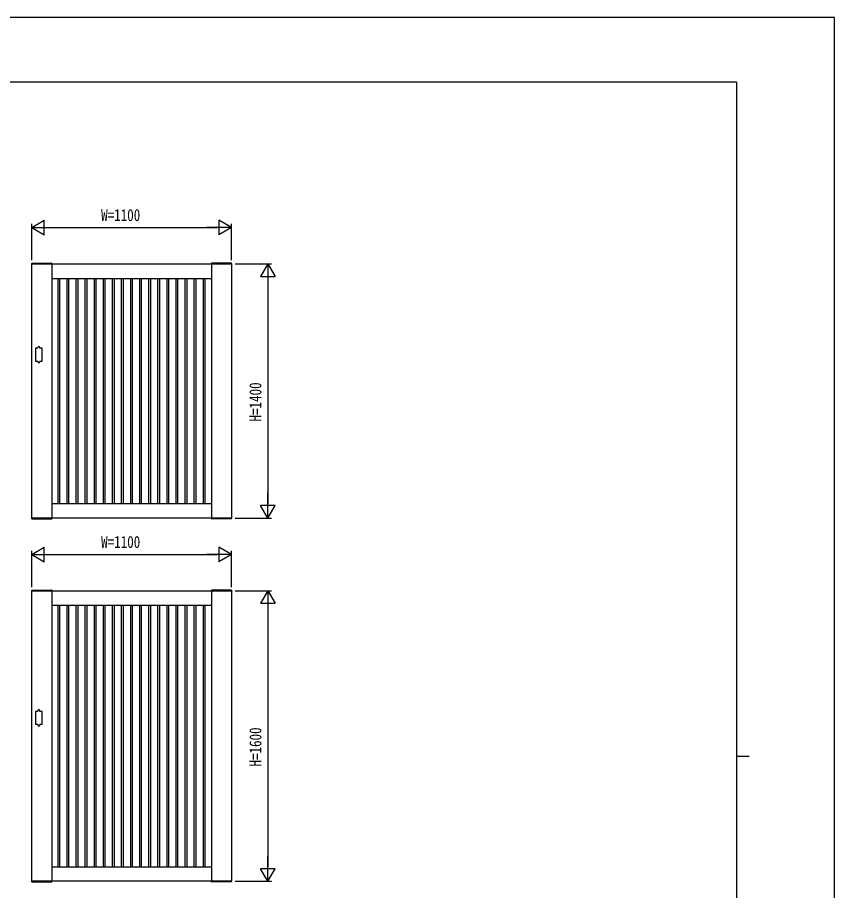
# Model space of a CAD drawing. Units: millimetres on the paper. Extents: x -297 to 297, y -210 to 210.
# Drawn here: x 72.1 to 297, y -30.4 to 210 of the extents above; entities that cross this region are included whole.
import ezdxf
from ezdxf.enums import TextEntityAlignment as Align

# ---------------------------------------------------------------- set-up
doc = ezdxf.new("R2010")
doc.units = ezdxf.units.MM
for name, color, linetype in [('0-2_YKK_A1', 4, 'Continuous'), ('0-3_YKK_D', 6, 'Continuous'), ('0-4_YKK_ZWAK', 7, 'Continuous')]:
    doc.layers.add(name, color=color, linetype=linetype)
doc.styles.add('ＭＳ ゴシック', font='')
doc.styles.get('ＭＳ ゴシック').set_extended_font_data('MS Gothic')

msp = doc.modelspace()

# ---------------------------------------------------------------- linework, layer by layer
at = {"layer": '0-2_YKK_A1'}
for p, q in [((75.983, 142.278), (75.976, 142.15)), ((75.976, 142.15), (81.526, 142.15)), ((76.033, 142.325), (81.47, 142.325)), ((81.501, 142.15), (81.501, 72.15)), ((81.52, 142.278), (81.526, 142.15)), ((125.483, 142.278), (125.476, 142.15)), ((131.026, 142.15), (125.476, 142.15)), ((125.501, 142.15), (125.501, 72.15)), ((130.97, 142.325), (125.533, 142.325)), ((131.02, 142.278), (131.026, 142.15)), ((81.501, 138.15), (125.501, 138.15)), ((83.251, 76.15), (83.251, 138.15)), ((83.751, 76.15), (83.751, 138.15)), ((85.751, 76.15), (85.751, 138.15)), ((86.251, 76.15), (86.251, 138.15)), ((88.251, 76.15), (88.251, 138.15)), ((88.751, 76.15), (88.751, 138.15)), ((90.751, 76.15), (90.751, 138.15)), ((91.251, 76.15), (91.251, 138.15)), ((93.251, 76.15), (93.251, 138.15)), ((93.751, 76.15), (93.751, 138.15)), ((95.751, 76.15), (95.751, 138.15)), ((96.251, 76.15), (96.251, 138.15)), ((98.251, 76.15), (98.251, 138.15)), ((98.751, 76.15), (98.751, 138.15)), ((100.751, 76.15), (100.751, 138.15)), ((101.251, 76.15), (101.251, 138.15)), ((103.251, 76.15), (103.251, 138.15)), ((103.751, 76.15), (103.751, 138.15)), ((105.751, 76.15), (105.751, 138.15)), ((106.251, 76.15), (106.251, 138.15)), ((108.251, 76.15), (108.251, 138.15)), ((108.751, 76.15), (108.751, 138.15)), ((110.751, 76.15), (110.751, 138.15)), ((111.251, 76.15), (111.251, 138.15)), ((113.251, 76.15), (113.251, 138.15)), ((113.751, 76.15), (113.751, 138.15)), ((115.751, 76.15), (115.751, 138.15)), ((116.251, 76.15), (116.251, 138.15)), ((118.251, 76.15), (118.251, 138.15)), ((118.751, 76.15), (118.751, 138.15)), ((120.751, 76.15), (120.751, 138.15)), ((121.251, 76.15), (121.251, 138.15)), ((123.251, 76.15), (123.251, 138.15)), ((123.751, 76.15), (123.751, 138.15)), ((77.701, 118.9), (77.701, 119.15)), ((78.201, 118.9), (78.201, 119.15)), ((77.701, 115.4), (77.701, 115.15)), ((78.201, 115.4), (78.201, 115.15)), ((81.501, 76.15), (125.501, 76.15)), ((75.976, 72.15), (81.526, 72.15)), ((75.983, 72.022), (75.976, 72.15)), ((81.52, 72.022), (81.526, 72.15)), ((131.026, 72.15), (125.476, 72.15)), ((125.483, 72.022), (125.476, 72.15)), ((131.02, 72.022), (131.026, 72.15)), ((76.033, 71.975), (81.47, 71.975)), ((130.97, 71.975), (125.533, 71.975)), ((75.983, 52.278), (75.976, 52.15)), ((75.976, 52.15), (81.526, 52.15)), ((76.033, 52.325), (81.47, 52.325)), ((81.501, 52.15), (81.501, -27.85)), ((81.52, 52.278), (81.526, 52.15)), ((125.483, 52.278), (125.476, 52.15)), ((131.026, 52.15), (125.476, 52.15)), ((125.501, 52.15), (125.501, -27.85)), ((130.97, 52.325), (125.533, 52.325)), ((131.02, 52.278), (131.026, 52.15)), ((81.501, 48.15), (125.501, 48.15)), ((83.251, -23.85), (83.251, 48.15)), ((83.751, -23.85), (83.751, 48.15)), ((85.751, -23.85), (85.751, 48.15)), ((86.251, -23.85), (86.251, 48.15)), ((88.251, -23.85), (88.251, 48.15)), ((88.751, -23.85), (88.751, 48.15)), ((90.751, -23.85), (90.751, 48.15)), ((91.251, -23.85), (91.251, 48.15)), ((93.251, -23.85), (93.251, 48.15)), ((93.751, -23.85), (93.751, 48.15)), ((95.751, -23.85), (95.751, 48.15)), ((96.251, -23.85), (96.251, 48.15)), ((98.251, -23.85), (98.251, 48.15)), ((98.751, -23.85), (98.751, 48.15)), ((100.751, -23.85), (100.751, 48.15)), ((101.251, -23.85), (101.251, 48.15)), ((103.251, -23.85), (103.251, 48.15)), ((103.751, -23.85), (103.751, 48.15)), ((105.751, -23.85), (105.751, 48.15)), ((106.251, -23.85), (106.251, 48.15)), ((108.251, -23.85), (108.251, 48.15)), ((108.751, -23.85), (108.751, 48.15)), ((110.751, -23.85), (110.751, 48.15)), ((111.251, -23.85), (111.251, 48.15)), ((113.251, -23.85), (113.251, 48.15)), ((113.751, -23.85), (113.751, 48.15)), ((115.751, -23.85), (115.751, 48.15)), ((116.251, -23.85), (116.251, 48.15)), ((118.251, -23.85), (118.251, 48.15)), ((118.751, -23.85), (118.751, 48.15)), ((120.751, -23.85), (120.751, 48.15)), ((121.251, -23.85), (121.251, 48.15)), ((123.251, -23.85), (123.251, 48.15)), ((123.751, -23.85), (123.751, 48.15)), ((77.701, 18.9), (77.701, 19.15)), ((78.201, 18.9), (78.201, 19.15)), ((77.701, 15.4), (77.701, 15.15)), ((78.201, 15.4), (78.201, 15.15)), ((81.501, -23.85), (125.501, -23.85)), ((75.976, -27.85), (81.526, -27.85)), ((75.983, -27.978), (75.976, -27.85)), ((76.033, -28.025), (81.47, -28.025)), ((81.52, -27.978), (81.526, -27.85)), ((131.026, -27.85), (125.476, -27.85)), ((125.483, -27.978), (125.476, -27.85)), ((130.97, -28.025), (125.533, -28.025)), ((131.02, -27.978), (131.026, -27.85))]:
    msp.add_line(p, q, dxfattribs=at)
for points in [[(76.001, 142.15), (131.001, 142.15), (131.001, 72.15), (76.001, 72.15)], [(76.001, 52.15), (131.001, 52.15), (131.001, -27.85), (76.001, -27.85)]]:
    msp.add_lwpolyline(points, close=True, dxfattribs=at)
for points in [[(77.701, 118.9), (77.001, 118.9), (77.001, 115.4), (77.701, 115.4)], [(78.201, 115.4), (78.901, 115.4), (78.901, 118.9), (78.201, 118.9)], [(77.701, 18.9), (77.001, 18.9), (77.001, 15.4), (77.701, 15.4)], [(78.201, 15.4), (78.901, 15.4), (78.901, 18.9), (78.201, 18.9)]]:
    msp.add_lwpolyline(points, dxfattribs=at)
for centre, radius, start, end in [((76.033, 142.275), 0.05, 90, 177), ((81.47, 142.275), 0.05, 3, 90), ((125.533, 142.275), 0.05, 90, 177), ((130.97, 142.275), 0.05, 3, 90), ((77.951, 119.15), 0.25, 0, 180), ((77.951, 115.15), 0.25, 180, 0), ((76.033, 72.025), 0.05, 183, 270), ((81.47, 72.025), 0.05, 270, 357), ((125.533, 72.025), 0.05, 183, 270), ((130.97, 72.025), 0.05, 270, 357), ((76.033, 52.275), 0.05, 90, 177), ((81.47, 52.275), 0.05, 3, 90), ((125.533, 52.275), 0.05, 90, 177), ((130.97, 52.275), 0.05, 3, 90), ((77.951, 19.15), 0.25, 0, 180), ((77.951, 15.15), 0.25, 180, 0), ((76.033, -27.975), 0.05, 183, 270), ((81.47, -27.975), 0.05, 270, 357), ((125.533, -27.975), 0.05, 183, 270), ((130.97, -27.975), 0.05, 270, 357)]:
    msp.add_arc(centre, radius, start, end, dxfattribs=at)
at = {"layer": '0-3_YKK_D'}
for p, q in [((76.001, 152.15), (79.465, 154.15)), ((79.465, 150.15), (79.465, 154.15)), ((131.001, 152.15), (127.537, 154.15)), ((127.537, 154.15), (127.537, 150.15)), ((76.001, 143.15), (76.001, 153.15)), ((76.001, 152.15), (79.465, 150.15)), ((76.001, 152.15), (82.93, 152.15)), ((80.001, 152.15), (127.001, 152.15)), ((131.001, 152.15), (124.073, 152.15)), ((131.001, 152.15), (127.537, 150.15)), ((131.001, 143.15), (131.001, 153.15)), ((132.001, 142.15), (142.001, 142.15)), ((141.001, 142.15), (139.001, 138.686)), ((141.001, 142.15), (143.001, 138.686)), ((141.001, 142.15), (141.001, 135.222)), ((139.001, 138.686), (143.001, 138.686)), ((141.001, 138.15), (141.001, 76.15)), ((141.001, 72.15), (141.001, 79.078)), ((141.001, 72.15), (139.001, 75.614)), ((143.001, 75.614), (139.001, 75.614)), ((141.001, 72.15), (143.001, 75.614)), ((132.001, 72.15), (142.001, 72.15)), ((76.001, 62.15), (79.465, 64.15)), ((76.001, 53.15), (76.001, 63.15)), ((79.465, 60.15), (79.465, 64.15)), ((131.001, 62.15), (127.537, 64.15)), ((127.537, 64.15), (127.537, 60.15)), ((131.001, 53.15), (131.001, 63.15)), ((76.001, 62.15), (79.465, 60.15)), ((76.001, 62.15), (82.93, 62.15)), ((80.001, 62.15), (127.001, 62.15)), ((131.001, 62.15), (124.073, 62.15)), ((131.001, 62.15), (127.537, 60.15)), ((132.001, 52.15), (142.001, 52.15)), ((141.001, 52.15), (139.001, 48.686)), ((141.001, 52.15), (143.001, 48.686)), ((141.001, 52.15), (141.001, 45.222)), ((139.001, 48.686), (143.001, 48.686)), ((141.001, 48.15), (141.001, -23.85)), ((141.001, -27.85), (141.001, -20.922)), ((141.001, -27.85), (139.001, -24.386)), ((143.001, -24.386), (139.001, -24.386)), ((141.001, -27.85), (143.001, -24.386)), ((132.001, -27.85), (142.001, -27.85))]:
    msp.add_line(p, q, dxfattribs=at)
at = {"layer": '0-4_YKK_ZWAK'}
for p, q in [((270.001, 192.15), (-275.999, 192.15)), ((270.001, 192.15), (270.001, -178.85)), ((270.001, 6.65), (273.501, 6.65))]:
    msp.add_line(p, q, dxfattribs=at)
msp.add_lwpolyline([(-297, -210), (297, -210), (297, 210), (-297, 210)], close=True, dxfattribs=at)

# ---------------------------------------------------------------- texts
at = {"layer": '0-3_YKK_D', "style": 'ＭＳ ゴシック', "width": 0.8}
for p in [(95.101, 152.95), (95.101, 62.95)]:
    msp.add_text('W=1100', height=3.299, dxfattribs=at).set_placement(p, align=Align.BOTTOM_LEFT)
for s, p in [('H=1400', (140.201, 98.75)), ('H=1600', (140.201, 3.75))]:
    msp.add_text(s, height=3.299, rotation=90, dxfattribs=at).set_placement(p, align=Align.BOTTOM_LEFT)

doc.saveas('drawing.dxf')
